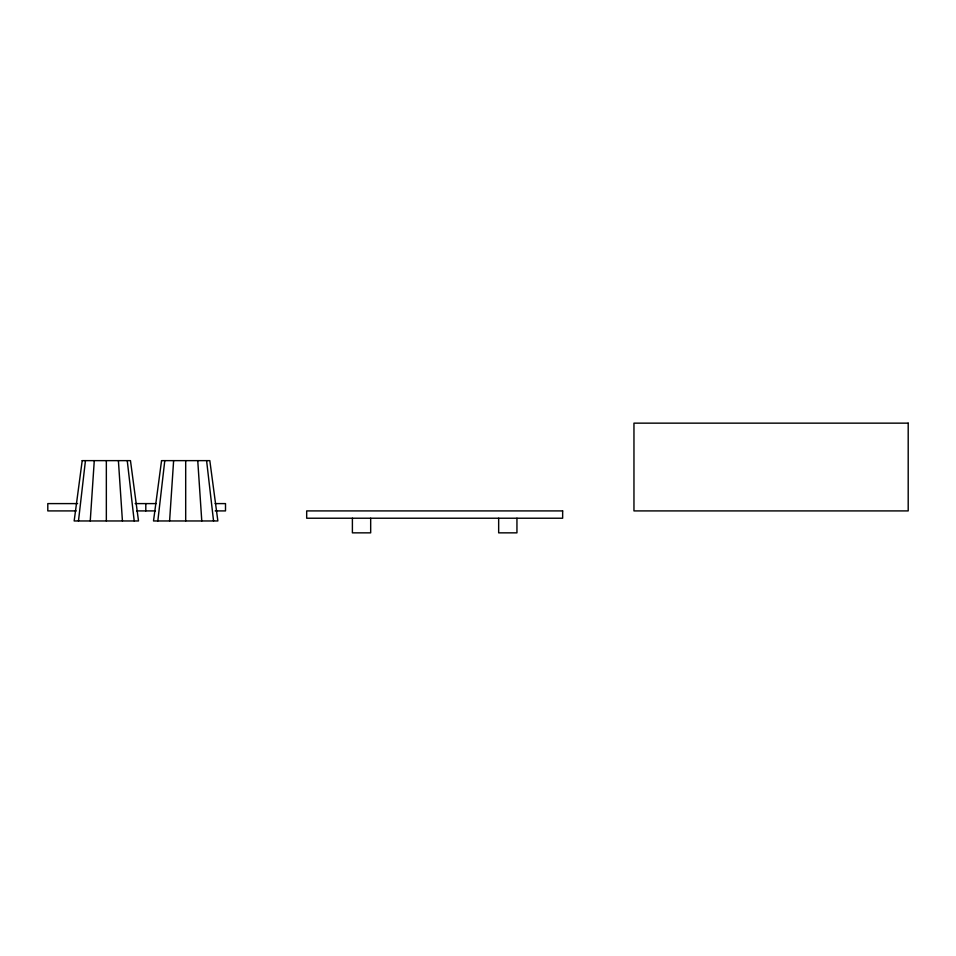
<?xml version="1.0" encoding="UTF-8"?>
<svg xmlns="http://www.w3.org/2000/svg" width="956" height="956" viewBox="0 0 956 956"><rect width="100%" height="100%" fill="white"/><g stroke="black" fill="none" stroke-linecap="round" stroke-linejoin="round"><path stroke-width="1.43" d="M90.246 520.96L94.274 460.637M169.594 520.96L173.622 460.637M78.476 520.96L85.443 460.637M157.824 520.96L164.791 460.637M77.579 503.597L47.8 503.597L47.8 510.91L76.169 510.91M135.166 503.597L156.127 503.597M215.088 503.597L225.508 503.597L225.508 510.91L215.184 510.91M136.66 510.91L155.326 510.91M206.592 460.637L213.558 520.96M127.244 460.637L134.21 520.96M197.749 460.637L201.776 520.96M118.401 460.637L122.428 520.96M516.945 518.224L516.945 532.851L498.662 532.851L498.662 518.224M370.677 518.224L370.677 532.851L352.394 532.851L352.394 518.224M185.691 460.637L185.691 520.96M145.802 503.597L145.802 510.91M106.343 460.637L106.343 520.96M82.204 460.637L74.162 520.96L138.512 520.96L130.47 460.637L82.204 460.637M161.552 460.637L153.51 520.96L217.86 520.96L209.818 460.637L161.552 460.637M908.2 423.15L633.959 423.15L633.959 510.91L908.2 510.91L908.2 423.15M562.654 510.91L306.685 510.91L306.685 518.224L562.654 518.224L562.654 510.91"/></g></svg>
